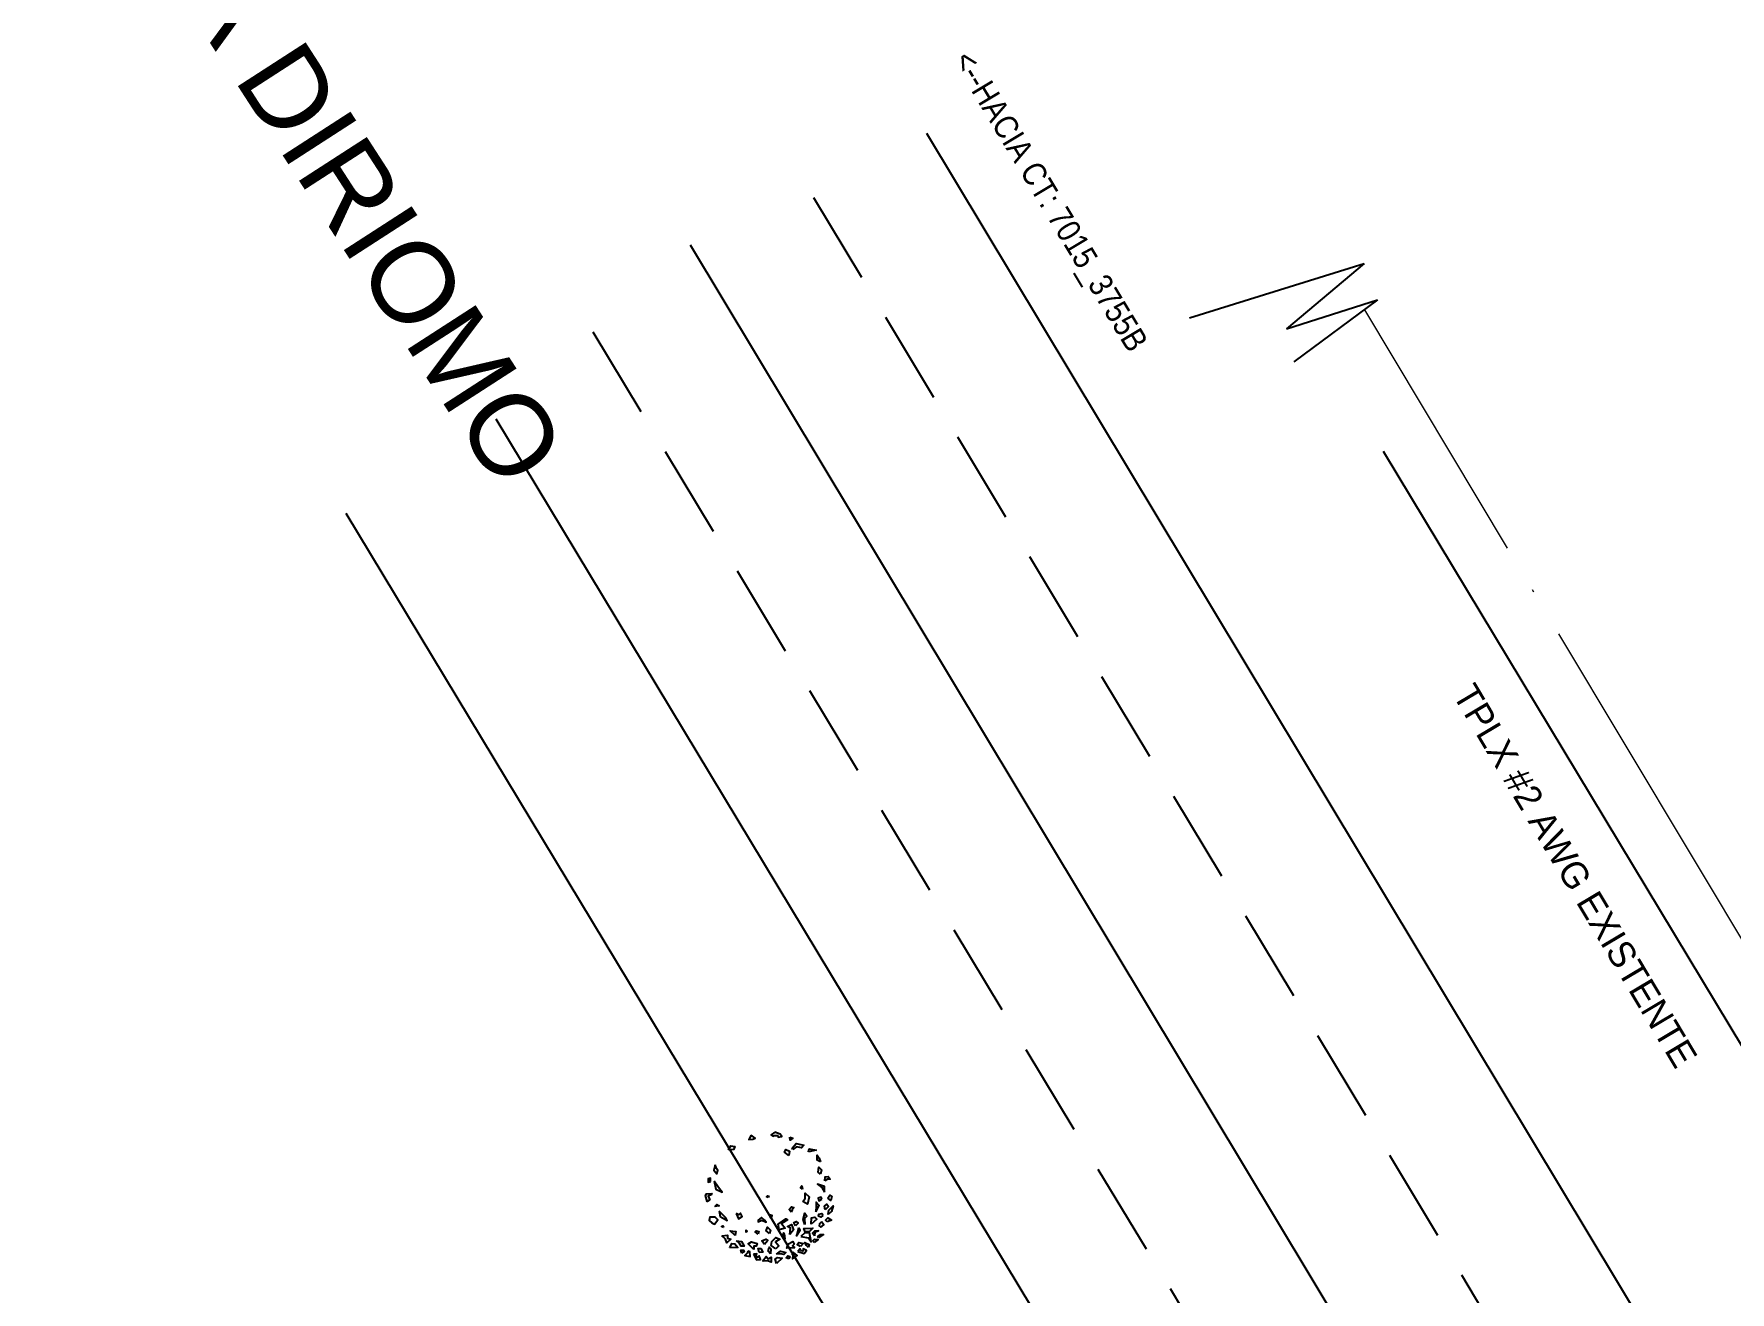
# Model space of a CAD drawing. Extents: x 604418 to 606014, y 1310869 to 1312555.
# Drawn here: x 605576.2 to 605634, y 1311203.8 to 1311246.7 of the extents above; entities that cross this region are included whole.
import ezdxf

# ---------------------------------------------------------------- set-up
doc = ezdxf.new("R2010")
doc.units = 0
doc.header["$MEASUREMENT"] = 0
for name, pattern in [('ACAD_ISO04W100', [30, 24, -3, 0, -3]), ('ACAD_ISO06W100', [36, 24, -3, 0, -3, 0, -3, 0, -3]), ('DASHED', [0.75, 0.5, -0.25]), ('SUBTERRANEO', [4.7625, 3.175, -1.5875])]:
    doc.linetypes.add(name, pattern=pattern)
doc.layers.get('0').update_dxf_attribs({"color": 10})
for name, color, linetype in [('DETALLES', 7, 'Continuous'), ('LANDSCAPE', 94, 'Continuous'), ('TEXTO 2', 7, 'Continuous'), ('TPG-texto', 3, 'Continuous'), ('VPORTS', 7, 'Continuous')]:
    doc.layers.add(name, color=color, linetype=linetype)
doc.layers.add('LMT a INSTALAR', color=6, linetype='ACAD_ISO06W100', lineweight=9)
doc.styles.add('ARCH', font='archt.shx', dxfattribs={"width": 0.9})
doc.styles.add('ARCHT.SHX', font='archt.shx')
doc.styles.add('ATTR', font='romans.shx', dxfattribs={"width": 0.8, "height": 0.7})
doc.styles.add('PUNTOS PI', font='arial.ttf', dxfattribs={"height": 2.75})
doc.linetypes.add('RAYAXXX', pattern='A,0.8,["XXX",Standard,S=0.08,R=0,X=0,Y=-0.04],-0.22', length=1.02)

# ---------------------------------------------------------------- blocks, each defined once
blk = doc.blocks.new('DEC1')
for points in [[(2.096443, 60.253408), (0.995445, 56.151728), (3.318161, 54.875548), (7.299967, 55.726328)], [(-27.902623, 48.490098), (-28.642653, 45.945318), (-26.266303, 45.915268), (-25.694743, 47.690008)], [(-22.482173, 47.292998), (-22.915303, 48.664658), (-25.556323, 50.836408), (-20.701343, 52.081818), (-20.707443, 47.864548)], [(-17.061733, 46.095918), (-21.688173, 40.867878), (-18.577893, 39.165388), (-13.789101, 40.946228), (-14.889992, 43.454908), (-16.965533, 43.184148)], [(-17.825703, 50.144688), (-15.340965, 55.637398), (-11.893769, 55.475018), (-12.802246, 52.160138), (-14.540878, 53.429518), (-15.347061, 51.420148), (-14.679306, 50.283108)], [(-12.70607, 49.248398), (-13.313744, 45.632738), (-10.937401, 45.602688), (-9.258873, 49.086028)], [(-10.286347, 57.002498), (-6.636353, 53.173978), (-4.977264, 55.300948), (-2.322731, 54.024758), (-2.654549, 58.704078), (-5.640907, 57.002498)], [(-2.654549, 51.047028), (-4.645447, 48.494678), (-3.318176, 45.091538), (-1.990913, 46.793108)], [(2.322716, 47.218508), (-1.327278, 43.815368), (-0.66365, 40.412228), (3.318161, 37.009098), (6.636337, 38.710668), (2.654526, 40.837618), (5.309077, 44.666158)], [(2.654526, 51.897798), (6.304517, 49.345458), (10.949967, 51.047028), (8.959067, 52.748598), (6.304517, 51.897798)], [(13.272677, 57.002498), (10.949967, 55.726328), (12.609047, 54.024758), (14.268137, 54.875548)], [(19.245397, 47.643888), (12.277227, 47.218508), (13.272677, 43.815368), (17.918117, 41.688418), (18.913577, 44.240768), (17.254487, 45.516938)], [(16.259037, 52.323198), (16.922667, 53.599378), (16.590857, 57.002498), (20.904477, 54.450148), (17.918117, 51.472418)], [(21.568117, 51.047028), (27.209017, 53.173978), (29.531737, 50.621628), (26.545377, 48.920058), (26.213557, 51.047028), (24.222657, 50.196248), (23.890837, 48.920058)], [(24.554477, 46.793108), (21.568117, 44.666158), (23.227197, 42.964588), (26.877177, 44.240768)], [(31.522627, 48.069288), (29.863537, 46.367708), (28.536287, 43.389968), (32.186277, 45.516938)], [(-44.561383, 31.831348), (-39.273253, 31.705098), (-39.604093, 34.382268), (-36.824663, 35.356908), (-40.368063, 38.431048), (-41.276543, 35.116178)], [(-38.104163, 42.886048), (-35.982343, 39.207198), (-33.437553, 39.947208), (-31.223573, 43.364378)], [(-32.518103, 32.329788), (-36.831723, 28.075868), (-31.854473, 28.926648)], [(-31.801213, 37.372358), (-27.415503, 38.148518), (-25.333863, 42.636518), (-27.944843, 42.431948), (-29.220293, 39.953298)], [(-22.563583, 30.628218), (-22.563583, 28.501248), (-21.568133, 29.352038)], [(-12.277245, 32.755178), (-14.599968, 30.628218), (-13.604515, 29.777438), (-11.2818, 30.628218)], [(-7.299988, 42.539188), (-9.290886, 39.136068), (-5.640907, 37.859878), (-3.981812, 39.136068)], [(-1.990913, 33.180578), (-4.977264, 30.628218), (-3.318176, 27.225088), (-0.99546, 30.202838)], [(6.636337, 30.628218), (6.304517, 25.523518), (13.272677, 21.269598), (14.931767, 22.120378), (9.290877, 25.098128), (12.277227, 29.352038)], [(10.949967, 39.136068), (9.622697, 36.158308), (10.618147, 33.605958), (10.949967, 36.158308)], [(15.927217, 35.307528), (16.922667, 29.777438), (14.268137, 28.075868), (17.918117, 26.799688), (19.245397, 31.479008)], [(23.890837, 30.202838), (21.568117, 37.009098), (25.218107, 32.329788)], [(25.549927, 37.859878), (32.186277, 39.561448), (34.177167, 43.389968), (33.181717, 35.307528), (29.199917, 34.882128)], [(29.531737, 34.031358), (28.536287, 31.053608), (36.499887, 31.479008), (33.181717, 34.456738)], [(36.831707, 44.240768), (35.836257, 42.539188), (37.163527, 41.263018), (40.481707, 41.688418)], [(37.495347, 38.285278), (35.836257, 35.732928), (38.158977, 34.031358), (41.477157, 34.031358), (38.158977, 35.307528)], [(40.813507, 40.412228), (40.481707, 39.136068), (42.804427, 37.434478), (45.458957, 37.859878)], [(44.795317, 26.374298), (42.804427, 28.075868), (42.472607, 29.777438), (43.799877, 31.053608), (46.454417, 29.352038)], [(-52.427143, 19.568028), (-50.104423, 20.844198), (-46.786243, 17.441068), (-49.108973, 14.888718), (-53.754413, 14.463338), (-54.418043, 17.441068)], [(-45.127153, 9.784018), (-44.463523, 14.463338), (-38.490813, 18.717258), (-39.818083, 15.739508)], [(-42.472623, 24.672728), (-44.131713, 23.396548), (-42.804433, 22.971158)], [(-30.195383, 13.187148), (-28.536293, 17.866458), (-25.218123, 16.164898), (-26.213573, 13.187148), (-27.872663, 14.463338)], [(-5.640907, 20.844198), (-7.963623, 18.291858), (-11.2818, 20.418808), (-11.2818, 22.120378), (-7.963623, 20.844198), (-4.313629, 22.971158)], [(-0.66365, 18.717258), (0.663628, 19.142638), (1.659081, 17.441068), (-0.66365, 16.590288)], [(18.581767, 15.739508), (16.922667, 13.187148), (19.245397, 11.060198), (21.236297, 11.910978), (19.577217, 13.612548)], [(21.568117, 28.075868), (20.240847, 25.098128), (22.231747, 24.247348), (23.890837, 25.948898)], [(29.863537, 27.650488), (28.536287, 22.971158), (30.527177, 17.441068), (32.186277, 20.418808), (29.863537, 22.120378)], [(35.504437, 27.650488), (36.168077, 22.120378), (39.154437, 21.694998), (40.813507, 23.821948)], [(40.481707, 17.015668), (43.799877, 11.910978), (41.477157, 8.507848), (41.145337, 11.910978)], [(46.454417, 20.844198), (44.463497, 22.120378), (42.472607, 21.269598), (42.804427, 19.568028), (45.458957, 19.142638)], [(49.772577, 26.799688), (48.445307, 25.098128), (50.436227, 23.396548), (53.754397, 25.523518)], [(48.777127, 16.164898), (48.445307, 12.761768), (50.768037, 11.060198), (52.095307, 13.187148)], [(51.099847, 20.418808), (52.095307, 16.590288), (56.077117, 13.187148), (54.418027, 17.866458)], [(-52.427143, -0.850769), (-55.081683, 0.4254), (-56.077133, -5.104706), (-55.081683, -6.380875), (-50.436243, -6.380875), (-51.099873, -5.104706), (-53.754413, -4.253914)], [(-48.445333, 5.530108), (-46.786243, 3.828518), (-44.795343, 5.104708)], [(-0.66365, 1.276169), (-2.322731, 0.4254), (-1.327278, -0.425384), (0, 0)], [(29.531737, 7.231658), (31.854457, 4.679318), (32.186277, 0), (35.504437, 3.403137), (33.513537, 9.784018)], [(46.454417, 6.380878), (46.122607, 4.679318), (43.468057, 5.104708), (43.799877, 7.657058)], [(49.440767, 0.4254), (49.772577, -4.679306), (43.799877, -7.231651), (47.449857, -3.828529)], [(52.095307, 5.955488), (54.086217, 3.403137), (55.745307, 4.679318), (54.418027, 8.082458)], [(-47.449883, -17.015672), (-46.454433, -9.784004), (-41.145353, -6.806266), (-44.131713, -11.06018)], [(30.195357, -3.828529), (28.536287, -5.53009), (29.863537, -6.806266)], [(50.436227, -9.784004), (51.099847, -13.187141), (53.754397, -13.187141), (55.413487, -10.634796), (53.090757, -11.06018)], [(-50.768053, -17.015672), (-50.436243, -19.993412), (-52.427143, -19.568022), (-52.758963, -16.590282)], [(-45.458983, -31.478992), (-46.786243, -26.799672), (-44.463523, -23.396552), (-43.468073, -26.374292), (-44.463523, -28.075852)], [(47.118057, -15.739494), (45.127137, -17.866462), (46.122607, -22.120372), (48.445307, -19.568022)], [(48.113497, -26.799672), (45.127137, -28.501252), (45.458957, -32.755162), (47.118057, -30.202822)], [(-28.204473, -43.389972), (-32.518103, -44.240752), (-30.195383, -47.218492), (-26.545393, -46.367702)], [(20.572657, -34.456732), (16.922667, -37.859872), (18.249947, -39.986832), (21.236297, -38.285262)], [(24.554477, -39.561442), (23.890837, -40.837612), (27.872647, -44.666142), (34.508987, -42.539172), (32.186277, -40.412222), (27.872647, -41.688402)], [(38.158977, -36.583692), (38.822617, -39.136042), (45.127137, -37.434482)], [(-11.2818, -55.300932), (-13.936333, -51.472412), (-10.286347, -51.472412), (-7.963623, -52.323192)], [(9.622697, -56.151712), (6.304517, -54.024762), (8.295417, -52.748592), (8.959067, -53.173982), (12.277227, -53.173982), (12.277227, -51.472412), (15.595407, -51.897802), (14.268137, -54.024762)], [(22.563567, -50.621622), (25.218107, -49.770842), (22.563567, -48.069272)]]:
    blk.add_lwpolyline(points, close=True)
at = {"style": 'ATTR', "width": 0.8, "flags": 9}
blk.add_attdef('ESTCODE', (0, 0), '', height=0.7, dxfattribs=at)

msp = doc.modelspace()

# ---------------------------------------------------------------- linework, layer by layer
at = {"color": 32}
for p, q in [((605647.708, 1311174.983), (605606.645, 1311243.302)), ((605639.648, 1311171.177), (605598.585, 1311239.496)), ((605632.945, 1311165.596), (605591.961, 1311233.567))]:
    msp.add_line(p, q, dxfattribs=at)
at = {"color": 7, "linetype": 'SUBTERRANEO'}
for p, q in [((605643.678, 1311173.08), (605602.615, 1311241.399)), ((605636.257, 1311168.56), (605595.273, 1311236.531))]:
    msp.add_line(p, q, dxfattribs=at)
at = {"color": 7, "linetype": 'Continuous'}
for p, q in [((605615.593, 1311237.026), (605621.539, 1311238.868)), ((605621.539, 1311238.868), (605618.895, 1311236.649)), ((605618.895, 1311236.649), (605621.997, 1311237.629)), ((605621.997, 1311237.629), (605619.142, 1311235.515))]:
    msp.add_line(p, q, dxfattribs=at)
at = {"layer": 'LMT a INSTALAR', "color": 134, "linetype": 'ACAD_ISO04W100', "lineweight": 9, "ltscale": 0.55}
msp.add_line((605643.484, 1311200.677), (605621.563, 1311237.296), dxfattribs=at)
at = {"layer": 'VPORTS', "color": 251, "linetype": 'RAYAXXX', "ltscale": 10}
msp.add_line((605621.614, 1311172.7), (605586.852, 1311230.352), dxfattribs=at)
msp.add_lwpolyline([(605622.195, 1311232.477), (605666.587, 1311158.795), (605675.693, 1311160.591), (605685.589, 1311162.808), (605704.923, 1311166.397), (605727.986, 1311170.847), (605729.867, 1311171.189), (605748.488, 1311174.432), (605756.631, 1311176.166), (605771.073, 1311179.335), (605786.428, 1311183.055)], dxfattribs=at)

# ---------------------------------------------------------------- block references
at = {"layer": 'LANDSCAPE', "color": 8, "lineweight": 20, "xscale": -0.03841464664435604, "yscale": 0.03841464664558333, "zscale": 0.03841464664501817, "rotation": 184.5175679205783}
msp.add_blockref('DEC1', (605601.259, 1311207.072), dxfattribs=at)

# ---------------------------------------------------------------- texts
at = {"layer": 'DETALLES', "color": 5, "linetype": 'DASHED', "ltscale": 0.1, "style": 'ARCHT.SHX'}
msp.add_text('TPLX #2 AWG EXISTENTE', height=0.9, rotation=300.76414, dxfattribs=at).set_placement((605624.537, 1311224.176))
at = {"layer": 'TEXTO 2', "style": 'PUNTOS PI'}
msp.add_text('HACIA DIRIOMO', height=2.75, rotation=302.87244, dxfattribs=at).set_placement((605576.04, 1311255.941))
at = {"layer": 'TPG-texto', "style": 'ARCH', "width": 0.9}
msp.add_text('<--HACIA CT: 7015_3755B', height=0.80002, rotation=300.99354, dxfattribs=at).set_placement((605607.513, 1311245.812, -0.03))

doc.saveas('drawing.dxf')
